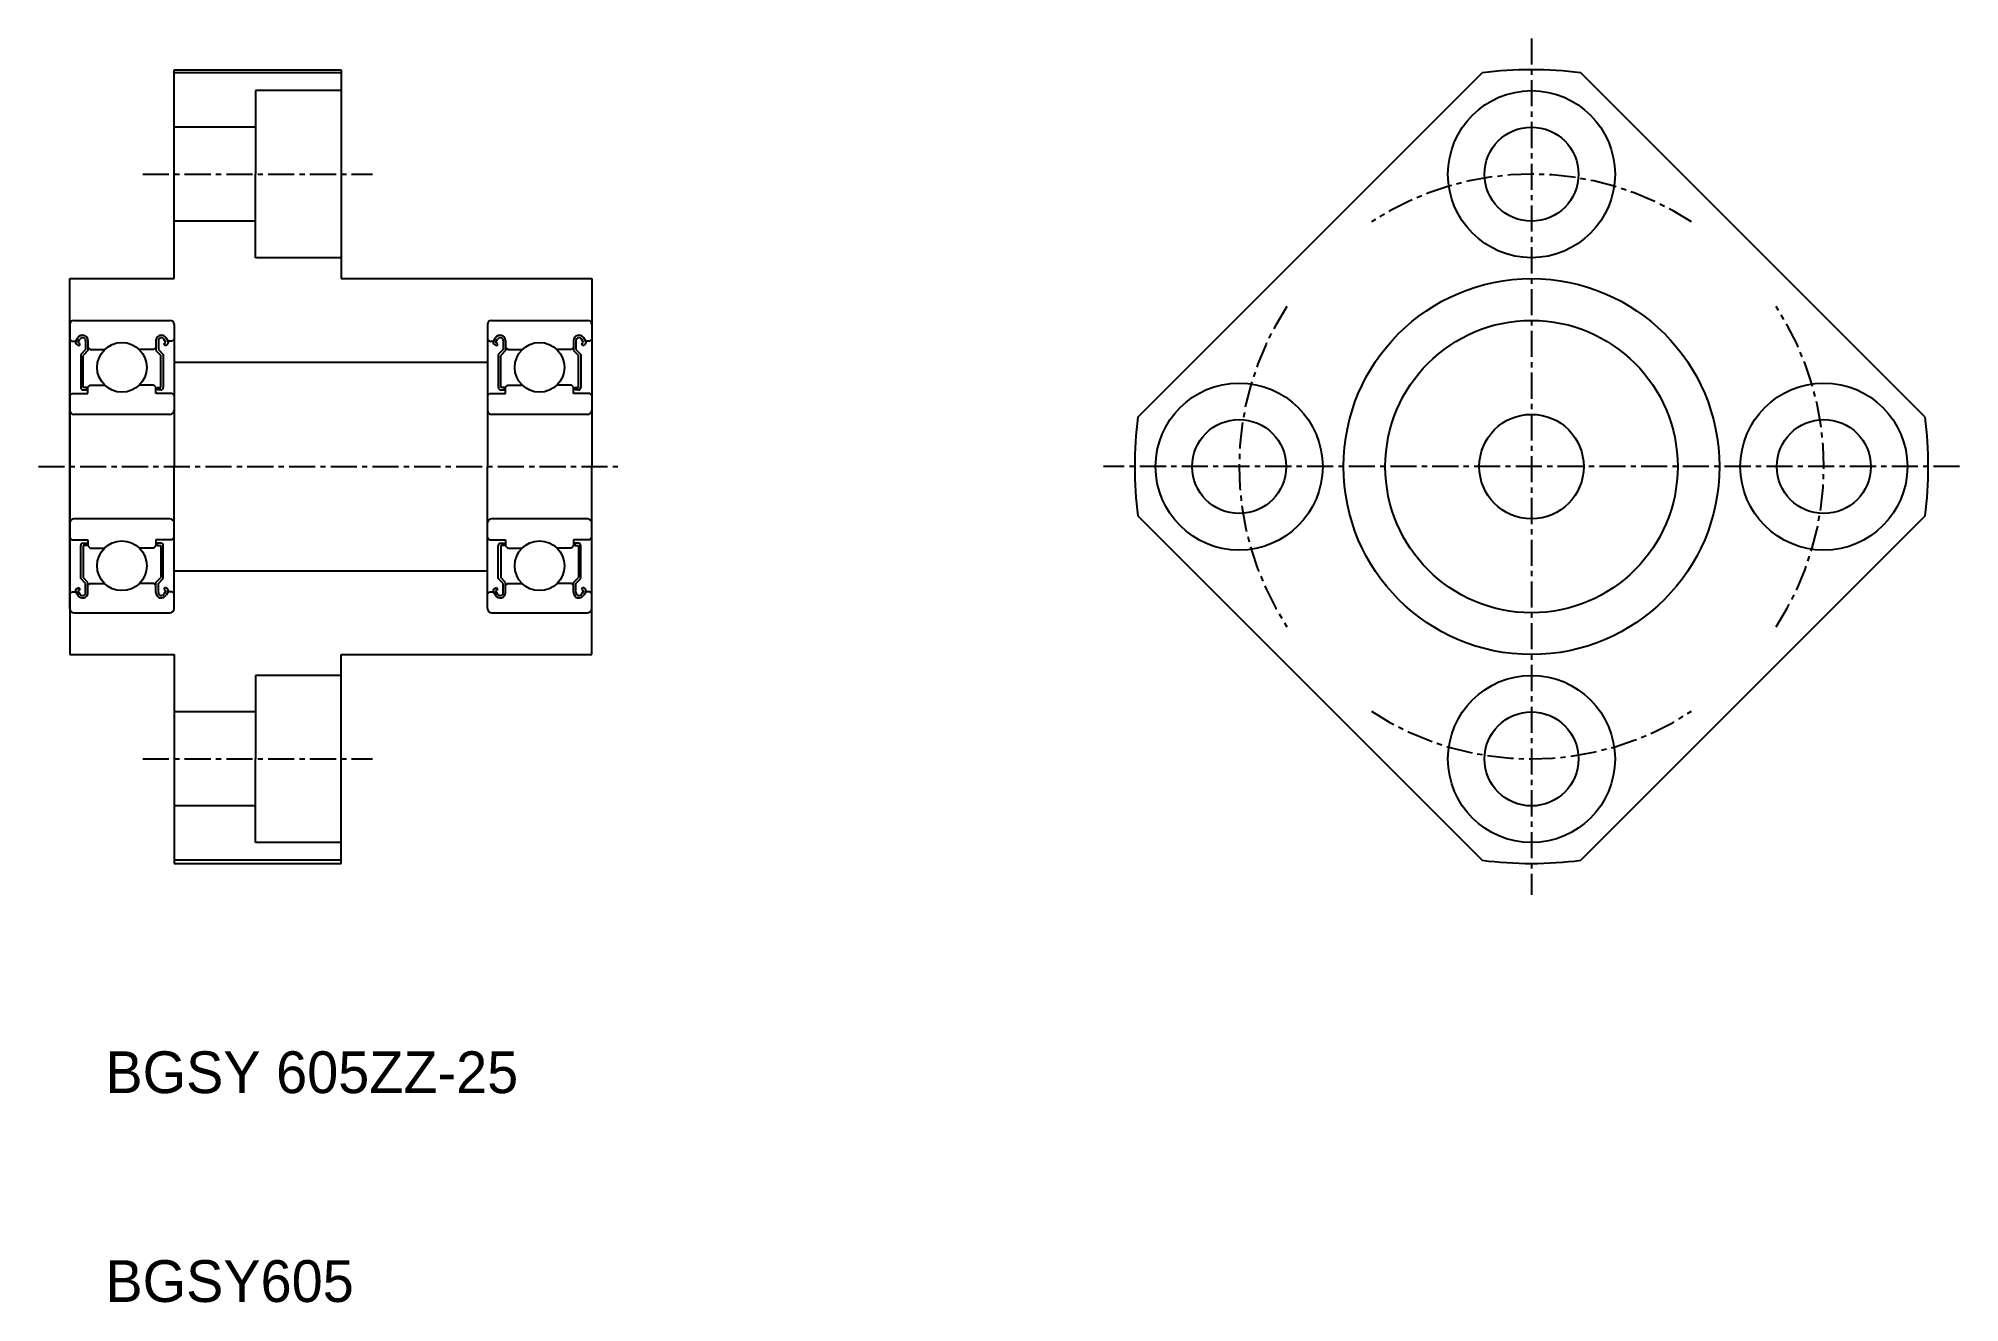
# Model space of a CAD drawing. Extents: x 158.8 to 250.8, y 86.6 to 147.1.
import ezdxf

# ---------------------------------------------------------------- set-up
doc = ezdxf.new("R2010")
doc.units = 0
doc.linetypes.add('CENTER', pattern=[2, 1.25, -0.25, 0.25, -0.25])
doc.linetypes.add('DASHED', pattern=[19.05, 12.7, -6.35])
doc.layers.get('0').update_dxf_attribs({"linetype": 'CONTINUOUS'})
doc.layers.add('CENTER', color=1, linetype='CENTER')

msp = doc.modelspace()

# ---------------------------------------------------------------- linework, layer by layer
for p, q in [((165.321, 145.595), (173.321, 145.595)), ((165.321, 135.595), (165.321, 145.595)), ((173.321, 145.448), (165.321, 145.448)), ((173.321, 145.595), (173.321, 135.595)), ((211.468, 128.955), (227.96, 145.448)), ((249.173, 128.955), (232.681, 145.448)), ((160.321, 126.595), (160.321, 135.595)), ((160.321, 135.595), (165.321, 135.595)), ((173.321, 135.595), (185.321, 135.595)), ((185.321, 135.595), (185.321, 126.595)), ((160.521, 133.595), (165.121, 133.595)), ((161.671, 133.595), (161.671, 133.595)), ((162.821, 133.595), (162.821, 133.595)), ((180.521, 133.595), (185.121, 133.595)), ((181.671, 133.595), (181.671, 133.595)), ((182.821, 133.595), (182.821, 133.595)), ((160.321, 133.395), (160.321, 126.595)), ((160.321, 132.695), (160.421, 132.595)), ((160.421, 132.595), (160.612, 132.595)), ((160.612, 132.595), (160.707, 132.755)), ((160.712, 132.537), (160.807, 132.697)), ((160.813, 132.478), (160.712, 132.537)), ((161.077, 132.625), (161.077, 132.195)), ((161.194, 132.625), (161.194, 132.147)), ((164.448, 132.625), (164.448, 132.147)), ((164.564, 132.625), (164.564, 132.195)), ((164.828, 132.478), (164.929, 132.537)), ((164.929, 132.537), (164.834, 132.697)), ((165.03, 132.595), (164.935, 132.755)), ((165.221, 132.595), (165.03, 132.595)), ((165.321, 132.695), (165.221, 132.595)), ((165.321, 133.395), (165.321, 126.595)), ((180.321, 133.395), (180.321, 126.595)), ((180.321, 132.695), (180.421, 132.595)), ((180.421, 132.595), (180.612, 132.595)), ((180.612, 132.595), (180.707, 132.755)), ((180.712, 132.537), (180.807, 132.697)), ((180.813, 132.478), (180.712, 132.537)), ((181.077, 132.625), (181.077, 132.195)), ((181.194, 132.625), (181.194, 132.147)), ((184.448, 132.625), (184.448, 132.147)), ((184.564, 132.625), (184.564, 132.195)), ((184.828, 132.478), (184.929, 132.537)), ((184.929, 132.537), (184.834, 132.697)), ((185.03, 132.595), (184.935, 132.755)), ((185.221, 132.595), (185.03, 132.595)), ((185.321, 132.695), (185.221, 132.595)), ((185.321, 133.395), (185.321, 126.595)), ((160.654, 132.436), (160.755, 132.378)), ((160.755, 132.378), (160.813, 132.478)), ((161.077, 132.195), (160.844, 131.962)), ((160.844, 131.962), (160.844, 130.381)), ((161.194, 132.147), (160.961, 131.914)), ((160.961, 130.381), (160.961, 131.914)), ((161.194, 132.295), (161.294, 132.195)), ((161.294, 132.195), (161.987, 132.195)), ((164.348, 132.195), (163.654, 132.195)), ((164.448, 132.295), (164.348, 132.195)), ((164.448, 132.147), (164.68, 131.914)), ((164.564, 132.195), (164.797, 131.962)), ((164.68, 130.381), (164.68, 131.914)), ((164.797, 131.962), (164.797, 130.381)), ((164.886, 132.378), (164.828, 132.478)), ((164.987, 132.436), (164.886, 132.378)), ((180.654, 132.436), (180.755, 132.378)), ((180.755, 132.378), (180.813, 132.478)), ((181.077, 132.195), (180.844, 131.962)), ((180.844, 131.962), (180.844, 130.381)), ((181.194, 132.147), (180.961, 131.914)), ((180.961, 130.381), (180.961, 131.914)), ((181.194, 132.295), (181.294, 132.195)), ((181.294, 132.195), (181.987, 132.195)), ((184.348, 132.195), (183.654, 132.195)), ((184.448, 132.295), (184.348, 132.195)), ((184.448, 132.147), (184.68, 131.914)), ((184.564, 132.195), (184.797, 131.962)), ((184.68, 130.381), (184.68, 131.914)), ((184.797, 131.962), (184.797, 130.381)), ((184.886, 132.378), (184.828, 132.478)), ((184.987, 132.436), (184.886, 132.378)), ((160.321, 129.995), (160.421, 130.095)), ((160.421, 130.095), (161.194, 130.095)), ((161.135, 130.381), (160.961, 130.381)), ((160.961, 130.265), (161.135, 130.265)), ((161.135, 130.265), (161.135, 130.381)), ((161.194, 130.395), (161.294, 130.495)), ((161.194, 130.095), (161.194, 130.395)), ((161.294, 130.495), (161.987, 130.495)), ((164.348, 130.495), (163.654, 130.495)), ((164.448, 130.395), (164.348, 130.495)), ((164.448, 130.095), (164.448, 130.395)), ((165.221, 130.095), (164.448, 130.095)), ((164.506, 130.265), (164.506, 130.381)), ((164.506, 130.381), (164.68, 130.381)), ((164.68, 130.265), (164.506, 130.265)), ((165.321, 129.995), (165.221, 130.095)), ((180.321, 129.995), (180.421, 130.095)), ((180.421, 130.095), (181.194, 130.095)), ((181.135, 130.381), (180.961, 130.381)), ((180.961, 130.265), (181.135, 130.265)), ((181.135, 130.265), (181.135, 130.381)), ((181.194, 130.395), (181.294, 130.495)), ((181.194, 130.095), (181.194, 130.395)), ((181.294, 130.495), (181.987, 130.495)), ((184.348, 130.495), (183.654, 130.495)), ((184.448, 130.395), (184.348, 130.495)), ((184.448, 130.095), (184.448, 130.395)), ((185.221, 130.095), (184.448, 130.095)), ((184.506, 130.381), (184.68, 130.381)), ((184.506, 130.265), (184.506, 130.381)), ((184.68, 130.265), (184.506, 130.265)), ((185.321, 129.995), (185.221, 130.095)), ((165.121, 129.095), (160.521, 129.095)), ((185.121, 129.095), (180.521, 129.095)), ((160.321, 126.595), (160.321, 117.595)), ((160.321, 119.795), (160.321, 126.595)), ((165.321, 119.795), (165.321, 126.595)), ((180.321, 119.795), (180.321, 126.595)), ((185.321, 117.595), (185.321, 126.595)), ((185.321, 119.795), (185.321, 126.595)), ((211.468, 124.234), (227.96, 107.742)), ((249.173, 124.234), (232.681, 107.742)), ((165.121, 124.095), (160.521, 124.095)), ((185.121, 124.095), (180.521, 124.095)), ((160.321, 123.195), (160.421, 123.095)), ((160.421, 123.095), (161.194, 123.095)), ((160.844, 121.228), (160.844, 122.808)), ((160.961, 122.925), (161.135, 122.925)), ((160.961, 122.808), (160.961, 121.276)), ((161.135, 122.808), (160.961, 122.808)), ((161.135, 122.925), (161.135, 122.808)), ((161.194, 123.095), (161.194, 122.795)), ((161.194, 122.795), (161.294, 122.695)), ((161.294, 122.695), (161.987, 122.695)), ((164.348, 122.695), (163.654, 122.695)), ((164.448, 122.795), (164.348, 122.695)), ((164.448, 123.095), (164.448, 122.795)), ((165.221, 123.095), (164.448, 123.095)), ((164.506, 122.925), (164.506, 122.808)), ((164.68, 122.925), (164.506, 122.925)), ((164.506, 122.808), (164.68, 122.808)), ((164.68, 122.808), (164.68, 121.276)), ((164.797, 121.228), (164.797, 122.808)), ((165.321, 123.195), (165.221, 123.095)), ((180.321, 123.195), (180.421, 123.095)), ((180.421, 123.095), (181.194, 123.095)), ((180.844, 121.228), (180.844, 122.808)), ((180.961, 122.925), (181.135, 122.925)), ((180.961, 122.808), (180.961, 121.276)), ((181.135, 122.808), (180.961, 122.808)), ((181.135, 122.925), (181.135, 122.808)), ((181.194, 123.095), (181.194, 122.795)), ((181.194, 122.795), (181.294, 122.695)), ((181.294, 122.695), (181.987, 122.695)), ((184.348, 122.695), (183.654, 122.695)), ((184.448, 122.795), (184.348, 122.695)), ((185.221, 123.095), (184.448, 123.095)), ((184.448, 123.095), (184.448, 122.795)), ((184.68, 122.925), (184.506, 122.925)), ((184.506, 122.925), (184.506, 122.808)), ((184.506, 122.808), (184.68, 122.808)), ((184.68, 122.808), (184.68, 121.276)), ((184.797, 121.228), (184.797, 122.808)), ((185.321, 123.195), (185.221, 123.095)), ((160.321, 120.495), (160.421, 120.595)), ((160.421, 120.595), (160.612, 120.595)), ((160.612, 120.595), (160.707, 120.434)), ((160.654, 120.754), (160.755, 120.812)), ((160.813, 120.711), (160.712, 120.653)), ((160.712, 120.653), (160.807, 120.493)), ((160.755, 120.812), (160.813, 120.711)), ((161.077, 120.995), (160.844, 121.228)), ((161.194, 121.043), (160.961, 121.276)), ((161.077, 120.565), (161.077, 120.995)), ((161.194, 120.565), (161.194, 121.043)), ((161.194, 120.895), (161.294, 120.995)), ((161.294, 120.995), (161.987, 120.995)), ((164.348, 120.995), (163.654, 120.995)), ((164.448, 120.895), (164.348, 120.995)), ((164.448, 121.043), (164.68, 121.276)), ((164.448, 120.565), (164.448, 121.043)), ((164.564, 120.995), (164.797, 121.228)), ((164.564, 120.565), (164.564, 120.995)), ((164.886, 120.812), (164.828, 120.711)), ((164.828, 120.711), (164.929, 120.653)), ((164.929, 120.653), (164.834, 120.493)), ((164.987, 120.754), (164.886, 120.812)), ((165.03, 120.595), (164.935, 120.434)), ((165.221, 120.595), (165.03, 120.595)), ((165.321, 120.495), (165.221, 120.595)), ((180.321, 120.495), (180.421, 120.595)), ((180.421, 120.595), (180.612, 120.595)), ((180.612, 120.595), (180.707, 120.434)), ((180.654, 120.754), (180.755, 120.812)), ((180.813, 120.711), (180.712, 120.653)), ((180.712, 120.653), (180.807, 120.493)), ((180.755, 120.812), (180.813, 120.711)), ((181.077, 120.995), (180.844, 121.228)), ((181.194, 121.043), (180.961, 121.276)), ((181.077, 120.565), (181.077, 120.995)), ((181.194, 120.565), (181.194, 121.043)), ((181.194, 120.895), (181.294, 120.995)), ((181.294, 120.995), (181.987, 120.995)), ((184.348, 120.995), (183.654, 120.995)), ((184.448, 120.895), (184.348, 120.995)), ((184.448, 121.043), (184.68, 121.276)), ((184.448, 120.565), (184.448, 121.043)), ((184.564, 120.995), (184.797, 121.228)), ((184.564, 120.565), (184.564, 120.995)), ((184.886, 120.812), (184.828, 120.711)), ((184.828, 120.711), (184.929, 120.653)), ((184.929, 120.653), (184.834, 120.493)), ((184.987, 120.754), (184.886, 120.812)), ((185.03, 120.595), (184.935, 120.434)), ((185.221, 120.595), (185.03, 120.595)), ((185.321, 120.495), (185.221, 120.595)), ((160.521, 119.595), (165.121, 119.595)), ((180.521, 119.595), (185.121, 119.595)), ((160.321, 117.595), (165.321, 117.595)), ((165.321, 117.595), (165.321, 107.595)), ((173.321, 107.595), (173.321, 117.595)), ((173.321, 117.595), (185.321, 117.595)), ((173.321, 107.742), (165.321, 107.742)), ((165.321, 107.595), (173.321, 107.595))]:
    msp.add_line(p, q)
at = {"color": 3, "linetype": 'DASHED'}
for p, q in [((173.321, 144.595), (169.221, 144.595)), ((169.221, 144.595), (169.221, 140.595)), ((169.221, 142.845), (165.321, 142.845)), ((169.221, 136.595), (169.221, 140.595)), ((169.221, 138.345), (165.321, 138.345)), ((173.321, 136.595), (169.221, 136.595)), ((173.321, 116.595), (169.221, 116.595)), ((169.221, 116.595), (169.221, 112.595)), ((169.221, 114.845), (165.321, 114.845)), ((169.221, 108.595), (169.221, 112.595)), ((169.221, 110.345), (165.321, 110.345)), ((173.321, 108.595), (169.221, 108.595))]:
    msp.add_line(p, q, dxfattribs=at)
at = {"color": 7, "linetype": 'CONTINUOUS'}
for p, q in [((165.321, 131.595), (180.321, 131.595)), ((165.321, 121.595), (180.321, 121.595))]:
    msp.add_line(p, q, dxfattribs=at)
for centre, radius in [((230.321, 140.595), 4), ((230.321, 140.595), 2.25), ((230.321, 126.595), 9), ((230.321, 126.595), 7), ((162.821, 131.345), 1.191), ((182.821, 131.345), 1.191), ((216.321, 126.595), 4), ((244.321, 126.595), 4), ((216.321, 126.595), 2.25), ((230.321, 126.595), 2.5), ((244.321, 126.595), 2.25), ((162.821, 121.845), 1.191), ((182.821, 121.845), 1.191), ((230.321, 112.595), 4), ((230.321, 112.595), 2.25)]:
    msp.add_circle(centre, radius)
for centre, radius, start, end in [((230.321, 126.595), 19, 82.86365, 97.13635), ((160.521, 133.395), 0.2, 90, 180), ((165.121, 133.395), 0.2, 0, 90), ((180.521, 133.395), 0.2, 90, 180), ((185.121, 133.395), 0.2, 0, 90), ((160.712, 132.537), 0.116, 150.00319, 239.99854), ((160.933, 132.625), 0.261, 0, 150.00011), ((160.933, 132.625), 0.145, 0, 149.99983), ((164.709, 132.625), 0.261, 29.99989, 180), ((164.709, 132.625), 0.145, 30.00017, 180), ((164.929, 132.537), 0.116, 300.00146, 29.99681), ((180.712, 132.537), 0.116, 150.00319, 239.99854), ((180.933, 132.625), 0.261, 0, 150.00011), ((180.933, 132.625), 0.145, 0, 149.99983), ((184.709, 132.625), 0.261, 29.99989, 180), ((184.709, 132.625), 0.145, 30.00017, 180), ((184.929, 132.537), 0.116, 300.00146, 29.99681), ((160.961, 130.381), 0.116, 180.00005, 270.00003), ((164.68, 130.381), 0.116, 269.99997, 359.99995), ((180.961, 130.381), 0.116, 180.00005, 270.00003), ((184.68, 130.381), 0.116, 269.99997, 359.99995), ((160.521, 129.295), 0.2, 180, 270), ((165.121, 129.295), 0.2, 270, 0), ((180.521, 129.295), 0.2, 180, 270), ((185.121, 129.295), 0.2, 270, 0), ((230.321, 126.595), 19, 172.86365, 187.13635), ((230.321, 126.595), 19, 352.86365, 7.13635), ((160.521, 123.895), 0.2, 90, 180), ((165.121, 123.895), 0.2, 0, 90), ((180.521, 123.895), 0.2, 90, 180), ((185.121, 123.895), 0.2, 0, 90), ((160.961, 122.808), 0.116, 89.99997, 179.99995), ((164.68, 122.808), 0.116, 0.00005, 90.00003), ((180.961, 122.808), 0.116, 89.99997, 179.99995), ((184.68, 122.808), 0.116, 0.00005, 90.00003), ((160.712, 120.653), 0.116, 120.00146, 209.99681), ((160.933, 120.565), 0.261, 209.99989, 0), ((160.933, 120.565), 0.145, 210.00017, 0), ((164.709, 120.565), 0.261, 180, 330.00011), ((164.709, 120.565), 0.145, 180, 329.99983), ((164.929, 120.653), 0.116, 330.00319, 59.99854), ((180.712, 120.653), 0.116, 120.00146, 209.99681), ((180.933, 120.565), 0.261, 209.99989, 0), ((180.933, 120.565), 0.145, 210.00017, 0), ((184.709, 120.565), 0.261, 180, 330.00011), ((184.709, 120.565), 0.145, 180, 329.99983), ((184.929, 120.653), 0.116, 330.00319, 59.99854), ((160.521, 119.795), 0.2, 180, 270), ((165.121, 119.795), 0.2, 270, 0), ((180.521, 119.795), 0.2, 180, 270), ((185.121, 119.795), 0.2, 270, 0), ((230.321, 126.595), 19, 262.86365, 277.13635)]:
    msp.add_arc(centre, radius, start, end)
at = {"layer": 'CENTER', "color": 1, "linetype": 'CENTER'}
for p, q in [((230.321, 147.095), (230.321, 106.095)), ((163.821, 140.595), (174.821, 140.595)), ((158.821, 126.595), (186.821, 126.595)), ((250.821, 126.595), (209.821, 126.595)), ((163.821, 112.595), (174.821, 112.595))]:
    msp.add_line(p, q, dxfattribs=at)
for start, end in [(56.7969, 123.2031), (146.7969, 213.2031), (326.7969, 33.2031), (236.7969, 303.2031)]:
    msp.add_arc((230.321, 126.595), 14, start, end, dxfattribs=at)

# ---------------------------------------------------------------- texts
for s, p in [('BGSY 605ZZ-25', (162.028, 96.595)), ('BGSY605', (162.028, 86.595))]:
    msp.add_text(s, height=2).set_placement(p)

doc.saveas('drawing.dxf')
